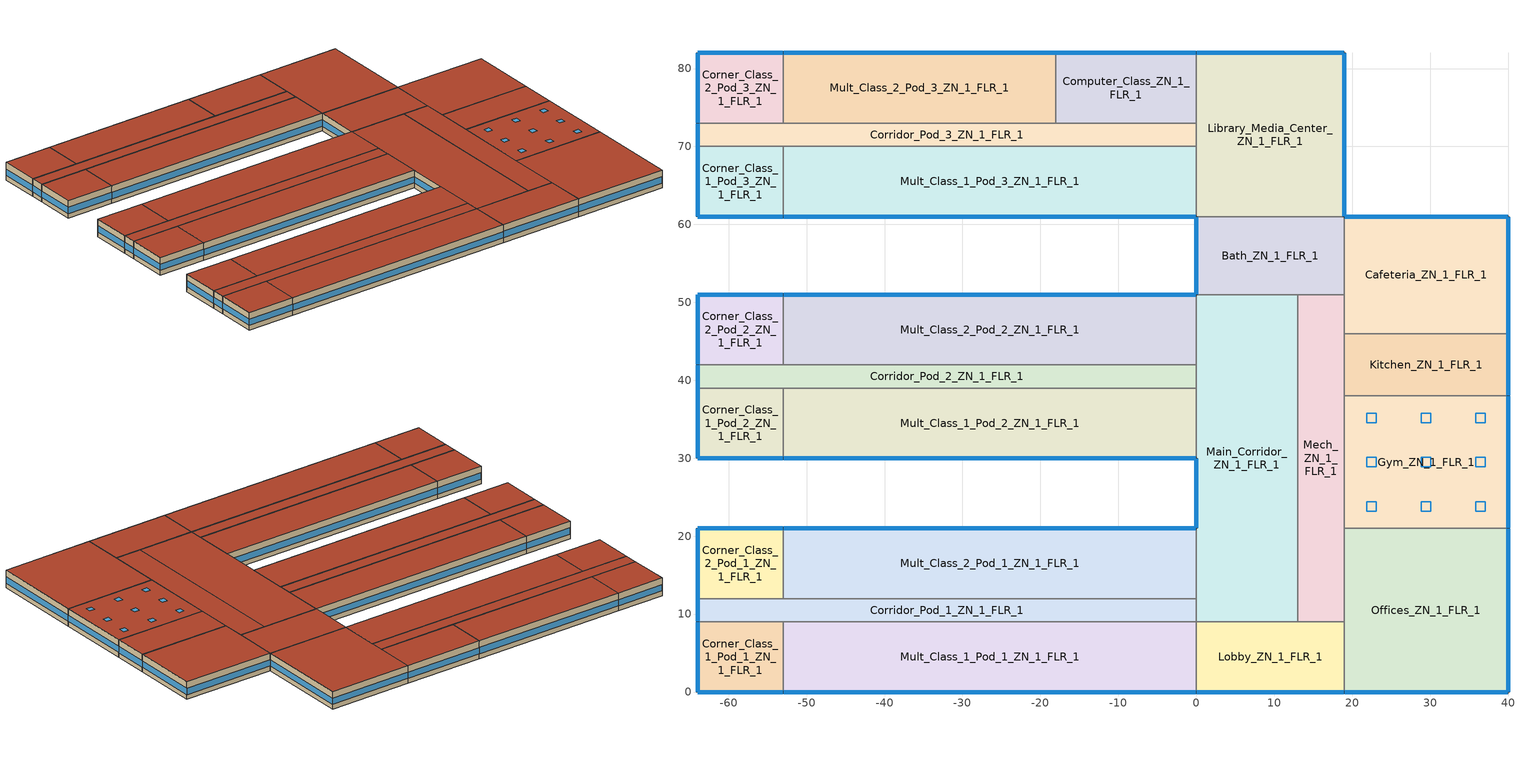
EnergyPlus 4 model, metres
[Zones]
Mult_Class_1_Pod_3_ZN_1_FLR_1
 floor ground (GROUND_FLOOR): 0,70 0,61 -53,61 -53,70 z0
 wall outside (EXT_WALL): -53,61 0,61 z0:4
 wall to Library_Media_Center_ZN_1_FLR_1 (ADJ_WALL): 0,61 0,70 z0:4
 wall to Corridor_Pod_3_ZN_1_FLR_1 (ADJ_WALL): 0,70 -53,70 z0:4
 wall to Corner_Class_1_Pod_3_ZN_1_FLR_1 (ADJ_WALL): -53,70 -53,61 z0:4
 window (EXT_WINDOW1): -52.95,61 -0.05,61 z1.1:2.5
 roof outside (EXT_ROOF): -53,70 -53,61 0,61 0,70 z4
Mult_Class_1_Pod_2_ZN_1_FLR_1
 floor ground (GROUND_FLOOR): 0,39 0,30 -53,30 -53,39 z0
 wall outside (EXT_WALL): -53,30 0,30 z0:4
 wall to Main_Corridor_ZN_1_FLR_1 (ADJ_WALL): 0,30 0,39 z0:4
 wall to Corridor_Pod_2_ZN_1_FLR_1 (ADJ_WALL): 0,39 -53,39 z0:4
 wall to Corner_Class_1_Pod_2_ZN_1_FLR_1 (ADJ_WALL): -53,39 -53,30 z0:4
 window (EXT_WINDOW1): -52.95,30 -0.05,30 z1.1:2.5
 roof outside (EXT_ROOF): -53,39 -53,30 0,30 0,39 z4
Mult_Class_2_Pod_3_ZN_1_FLR_1
 floor ground (GROUND_FLOOR): -18,82 -18,73 -53,73 -53,82 z0
 wall outside (EXT_WALL): -18,82 -53,82 z0:4
 wall to Corridor_Pod_3_ZN_1_FLR_1 (ADJ_WALL): -53,73 -18,73 z0:4
 wall to Computer_Class_ZN_1_FLR_1 (ADJ_WALL): -18,73 -18,82 z0:4
 wall to Corner_Class_2_Pod_3_ZN_1_FLR_1 (ADJ_WALL): -53,82 -53,73 z0:4
 window (EXT_WINDOW1): -18.05,82 -52.95,82 z1.1:2.5
 roof outside (EXT_ROOF): -53,82 -53,73 -18,73 -18,82 z4
Mult_Class_2_Pod_2_ZN_1_FLR_1
 floor ground (GROUND_FLOOR): 0,51 0,42 -53,42 -53,51 z0
 wall outside (EXT_WALL): 0,51 -53,51 z0:4
 wall to Corridor_Pod_2_ZN_1_FLR_1 (ADJ_WALL): -53,42 0,42 z0:4
 wall to Main_Corridor_ZN_1_FLR_1 (ADJ_WALL): 0,42 0,51 z0:4
 wall to Corner_Class_2_Pod_2_ZN_1_FLR_1 (ADJ_WALL): -53,51 -53,42 z0:4
 window (EXT_WINDOW1): -0.05,51 -52.95,51 z1.1:2.5
 roof outside (EXT_ROOF): -53,51 -53,42 0,42 0,51 z4
Gym_ZN_1_FLR_1
 floor ground (GROUND_FLOOR): 40,38 40,21 19,21 19,38 z0
 wall outside (EXT_WALL): 40,21 40,38 z0:4
 wall to Offices_ZN_1_FLR_1 (ADJ_WALL): 19,21 40,21 z0:4
 wall to Kitchen_ZN_1_FLR_1 (ADJ_WALL): 40,38 19,38 z0:4
 wall to Mech_ZN_1_FLR_1 (ADJ_WALL): 19,38 19,21 z0:4
 window (EXT_WINDOW1): 40,21.05 40,37.95 z1.1:2.51
 roof outside (EXT_ROOF): 19,38 19,21 40,21 40,38 z4
 skylight (EXT_WINDOW1): 35.89,35.78 35.89,34.56 37.11,34.56 37.11,35.78 z4; 35.89,30.11 35.89,28.89 37.11,28.89 37.11,30.11 z4; 35.89,24.44 35.89,23.22 37.11,23.22 37.11,24.44 z4; 28.89,35.78 28.89,34.56 30.11,34.56 30.11,35.78 z4; 28.89,30.11 28.89,28.89 30.11,28.89 30.11,30.11 z4; 28.89,24.44 28.89,23.22 30.11,23.22 30.11,24.44 z4; 21.89,35.78 21.89,34.56 23.11,34.56 23.11,35.78 z4; 21.89,30.11 21.89,28.89 23.11,28.89 23.11,30.11 z4; 21.89,24.44 21.89,23.22 23.11,23.22 23.11,24.44 z4
Offices_ZN_1_FLR_1
 floor ground (GROUND_FLOOR): 40,21 40,0 19,0 19,21 z0
 wall outside (EXT_WALL): 19,0 40,0 40,21 z0:4
 wall to Gym_ZN_1_FLR_1 (ADJ_WALL): 40,21 19,21 z0:4
 wall to Mech_ZN_1_FLR_1 (ADJ_WALL): 19,21 19,9 z0:4
 wall to Lobby_ZN_1_FLR_1 (ADJ_WALL): 19,9 19,0 z0:4
 window (EXT_WINDOW1): 40,0.05 40,20.95 / 19.05,0 39.95,0 z1.1:2.51
 roof outside (EXT_ROOF): 19,21 19,0 40,0 40,21 z4
Mult_Class_2_Pod_1_ZN_1_FLR_1
 floor ground (GROUND_FLOOR): 0,21 0,12 -53,12 -53,21 z0
 wall outside (EXT_WALL): 0,21 -53,21 z0:4
 wall to Corridor_Pod_1_ZN_1_FLR_1 (ADJ_WALL): -53,12 0,12 z0:4
 wall to Main_Corridor_ZN_1_FLR_1 (ADJ_WALL): 0,12 0,21 z0:4
 wall to Corner_Class_2_Pod_1_ZN_1_FLR_1 (ADJ_WALL): -53,21 -53,12 z0:4
 window (EXT_WINDOW1): -0.05,21 -52.95,21 z1.1:2.5
 roof outside (EXT_ROOF): -53,21 -53,12 0,12 0,21 z4
Mech_ZN_1_FLR_1
 floor ground (GROUND_FLOOR): 19,51 19,9 13,9 13,51 z0
 wall to Lobby_ZN_1_FLR_1 (ADJ_WALL): 13,9 19,9 z0:4
 wall to Offices_ZN_1_FLR_1 (ADJ_WALL): 19,9 19,21 z0:4
 wall to Kitchen_ZN_1_FLR_1 (ADJ_WALL): 19,38 19,46 z0:4
 wall to Cafeteria_ZN_1_FLR_1 (ADJ_WALL): 19,46 19,51 z0:4
 wall to Bath_ZN_1_FLR_1 (ADJ_WALL): 19,51 13,51 z0:4
 wall to Main_Corridor_ZN_1_FLR_1 (ADJ_WALL): 13,51 13,9 z0:4
 wall to Gym_ZN_1_FLR_1 (ADJ_WALL): 19,21 19,38 z0:4
 roof outside (EXT_ROOF): 13,51 13,9 19,9 19,51 z4
Mult_Class_1_Pod_1_ZN_1_FLR_1
 floor ground (GROUND_FLOOR): 0,9 0,0 -53,0 -53,9 z0
 wall outside (EXT_WALL): -53,0 0,0 z0:4
 wall to Lobby_ZN_1_FLR_1 (ADJ_WALL): 0,0 0,9 z0:4
 wall to Corridor_Pod_1_ZN_1_FLR_1 (ADJ_WALL): 0,9 -53,9 z0:4
 wall to Corner_Class_1_Pod_1_ZN_1_FLR_1 (ADJ_WALL): -53,9 -53,0 z0:4
 window (EXT_WINDOW1): -52.95,0 -0.05,0 z1.1:2.5
 roof outside (EXT_ROOF): -53,9 -53,0 0,0 0,9 z4
Lobby_ZN_1_FLR_1
 floor ground (GROUND_FLOOR): 19,9 19,0 0,0 0,9 z0
 wall outside (EXT_WALL): 0,0 19,0 z0:4
 wall to Offices_ZN_1_FLR_1 (ADJ_WALL): 19,0 19,9 z0:4
 wall to Mech_ZN_1_FLR_1 (ADJ_WALL): 19,9 13,9 z0:4
 wall to Main_Corridor_ZN_1_FLR_1 (ADJ_WALL): 13,9 0,9 z0:4
 wall to Mult_Class_1_Pod_1_ZN_1_FLR_1 (ADJ_WALL): 0,9 0,0 z0:4
 window (EXT_WINDOW1): 0.05,0 18.95,0 z1.1:2.51
 roof outside (EXT_ROOF): 0,9 0,0 19,0 19,9 z4
Main_Corridor_ZN_1_FLR_1
 floor ground (GROUND_FLOOR): 13,51 13,9 0,9 0,51 z0
 wall outside (EXT_WALL): 0,30 0,21 z0:4
 wall to Lobby_ZN_1_FLR_1 (ADJ_WALL): 0,9 13,9 z0:4
 wall to Mech_ZN_1_FLR_1 (ADJ_WALL): 13,9 13,51 z0:4
 wall to Bath_ZN_1_FLR_1 (ADJ_WALL): 13,51 0,51 z0:4
 wall to Mult_Class_2_Pod_2_ZN_1_FLR_1 (ADJ_WALL): 0,51 0,42 z0:4
 wall to Corridor_Pod_2_ZN_1_FLR_1 (ADJ_WALL): 0,42 0,39 z0:4
 wall to Mult_Class_1_Pod_2_ZN_1_FLR_1 (ADJ_WALL): 0,39 0,30 z0:4
 wall to Mult_Class_2_Pod_1_ZN_1_FLR_1 (ADJ_WALL): 0,21 0,12 z0:4
 wall to Corridor_Pod_1_ZN_1_FLR_1 (ADJ_WALL): 0,12 0,9 z0:4
 window (EXT_WINDOW1): 0,29.95 0,21.05 z1.1:2.52
 roof outside (EXT_ROOF): 0,51 0,9 13,9 13,51 z4
Library_Media_Center_ZN_1_FLR_1
 floor ground (GROUND_FLOOR): 19,82 19,61 0,61 0,82 z0
 wall outside (EXT_WALL): 19,61 19,82 0,82 z0:4
 wall to Bath_ZN_1_FLR_1 (ADJ_WALL): 0,61 19,61 z0:4
 wall to Computer_Class_ZN_1_FLR_1 (ADJ_WALL): 0,82 0,73 z0:4
 wall to Corridor_Pod_3_ZN_1_FLR_1 (ADJ_WALL): 0,73 0,70 z0:4
 wall to Mult_Class_1_Pod_3_ZN_1_FLR_1 (ADJ_WALL): 0,70 0,61 z0:4
 window (EXT_WINDOW1): 18.95,82 0.05,82 / 19,61.05 19,81.95 z1.1:2.51
 roof outside (EXT_ROOF): 0,82 0,61 19,61 19,82 z4
Kitchen_ZN_1_FLR_1
 floor ground (GROUND_FLOOR): 40,46 40,38 19,38 19,46 z0
 wall outside (EXT_WALL): 40,38 40,46 z0:4
 wall to Gym_ZN_1_FLR_1 (ADJ_WALL): 19,38 40,38 z0:4
 wall to Cafeteria_ZN_1_FLR_1 (ADJ_WALL): 40,46 19,46 z0:4
 wall to Mech_ZN_1_FLR_1 (ADJ_WALL): 19,46 19,38 z0:4
 window (EXT_WINDOW1): 40,38.05 40,45.95 z1.1:2.52
 roof outside (EXT_ROOF): 19,46 19,38 40,38 40,46 z4
Bath_ZN_1_FLR_1
 floor ground (GROUND_FLOOR): 19,61 19,51 0,51 0,61 z0
 wall outside (EXT_WALL): 0,61 0,51 z0:4
 wall to Main_Corridor_ZN_1_FLR_1 (ADJ_WALL): 0,51 13,51 z0:4
 wall to Mech_ZN_1_FLR_1 (ADJ_WALL): 13,51 19,51 z0:4
 wall to Cafeteria_ZN_1_FLR_1 (ADJ_WALL): 19,51 19,61 z0:4
 wall to Library_Media_Center_ZN_1_FLR_1 (ADJ_WALL): 19,61 0,61 z0:4
 window (EXT_WINDOW1): 0,60.95 0,51.05 z1.1:2.51
 roof outside (EXT_ROOF): 0,61 0,51 19,51 19,61 z4
Corridor_Pod_3_ZN_1_FLR_1
 floor ground (GROUND_FLOOR): 0,73 0,70 -64,70 -64,73 z0
 wall outside (EXT_WALL): -64,73 -64,70 z0:4
 wall to Corner_Class_1_Pod_3_ZN_1_FLR_1 (ADJ_WALL): -64,70 -53,70 z0:4
 wall to Mult_Class_1_Pod_3_ZN_1_FLR_1 (ADJ_WALL): -53,70 0,70 z0:4
 wall to Library_Media_Center_ZN_1_FLR_1 (ADJ_WALL): 0,70 0,73 z0:4
 wall to Computer_Class_ZN_1_FLR_1 (ADJ_WALL): 0,73 -18,73 z0:4
 wall to Mult_Class_2_Pod_3_ZN_1_FLR_1 (ADJ_WALL): -18,73 -53,73 z0:4
 wall to Corner_Class_2_Pod_3_ZN_1_FLR_1 (ADJ_WALL): -53,73 -64,73 z0:4
 window (EXT_WINDOW1): -64,72.95 -64,70.05 z1.1:2.55
 roof outside (EXT_ROOF): -64,73 -64,70 0,70 0,73 z4
Corridor_Pod_2_ZN_1_FLR_1
 floor ground (GROUND_FLOOR): 0,42 0,39 -64,39 -64,42 z0
 wall outside (EXT_WALL): -64,42 -64,39 z0:4
 wall to Corner_Class_1_Pod_2_ZN_1_FLR_1 (ADJ_WALL): -64,39 -53,39 z0:4
 wall to Mult_Class_1_Pod_2_ZN_1_FLR_1 (ADJ_WALL): -53,39 0,39 z0:4
 wall to Main_Corridor_ZN_1_FLR_1 (ADJ_WALL): 0,39 0,42 z0:4
 wall to Mult_Class_2_Pod_2_ZN_1_FLR_1 (ADJ_WALL): 0,42 -53,42 z0:4
 wall to Corner_Class_2_Pod_2_ZN_1_FLR_1 (ADJ_WALL): -53,42 -64,42 z0:4
 window (EXT_WINDOW1): -64,41.95 -64,39.05 z1.1:2.55
 roof outside (EXT_ROOF): -64,42 -64,39 0,39 0,42 z4
Corridor_Pod_1_ZN_1_FLR_1
 floor ground (GROUND_FLOOR): 0,12 0,9 -64,9 -64,12 z0
 wall outside (EXT_WALL): -64,12 -64,9 z0:4
 wall to Corner_Class_1_Pod_1_ZN_1_FLR_1 (ADJ_WALL): -64,9 -53,9 z0:4
 wall to Mult_Class_1_Pod_1_ZN_1_FLR_1 (ADJ_WALL): -53,9 0,9 z0:4
 wall to Main_Corridor_ZN_1_FLR_1 (ADJ_WALL): 0,9 0,12 z0:4
 wall to Mult_Class_2_Pod_1_ZN_1_FLR_1 (ADJ_WALL): 0,12 -53,12 z0:4
 wall to Corner_Class_2_Pod_1_ZN_1_FLR_1 (ADJ_WALL): -53,12 -64,12 z0:4
 window (EXT_WINDOW1): -64,11.95 -64,9.05 z1.1:2.55
 roof outside (EXT_ROOF): -64,12 -64,9 0,9 0,12 z4
Corner_Class_2_Pod_3_ZN_1_FLR_1
 floor ground (GROUND_FLOOR): -53,82 -53,73 -64,73 -64,82 z0
 wall outside (EXT_WALL): -53,82 -64,82 -64,73 z0:4
 wall to Corridor_Pod_3_ZN_1_FLR_1 (ADJ_WALL): -64,73 -53,73 z0:4
 wall to Mult_Class_2_Pod_3_ZN_1_FLR_1 (ADJ_WALL): -53,73 -53,82 z0:4
 window (EXT_WINDOW1): -64,81.95 -64,73.05 z1.1:2.52; -53.05,82 -63.95,82 z1.1:2.51
 roof outside (EXT_ROOF): -64,82 -64,73 -53,73 -53,82 z4
Corner_Class_2_Pod_2_ZN_1_FLR_1
 floor ground (GROUND_FLOOR): -53,51 -53,42 -64,42 -64,51 z0
 wall outside (EXT_WALL): -53,51 -64,51 -64,42 z0:4
 wall to Corridor_Pod_2_ZN_1_FLR_1 (ADJ_WALL): -64,42 -53,42 z0:4
 wall to Mult_Class_2_Pod_2_ZN_1_FLR_1 (ADJ_WALL): -53,42 -53,51 z0:4
 window (EXT_WINDOW1): -64,50.95 -64,42.05 z1.1:2.52; -53.05,51 -63.95,51 z1.1:2.51
 roof outside (EXT_ROOF): -64,51 -64,42 -53,42 -53,51 z4
Corner_Class_2_Pod_1_ZN_1_FLR_1
 floor ground (GROUND_FLOOR): -53,21 -53,12 -64,12 -64,21 z0
 wall outside (EXT_WALL): -53,21 -64,21 -64,12 z0:4
 wall to Corridor_Pod_1_ZN_1_FLR_1 (ADJ_WALL): -64,12 -53,12 z0:4
 wall to Mult_Class_2_Pod_1_ZN_1_FLR_1 (ADJ_WALL): -53,12 -53,21 z0:4
 window (EXT_WINDOW1): -64,20.95 -64,12.05 z1.1:2.52; -53.05,21 -63.95,21 z1.1:2.51
 roof outside (EXT_ROOF): -64,21 -64,12 -53,12 -53,21 z4
Corner_Class_1_Pod_3_ZN_1_FLR_1
 floor ground (GROUND_FLOOR): -53,70 -53,61 -64,61 -64,70 z0
 wall outside (EXT_WALL): -64,70 -64,61 -53,61 z0:4
 wall to Mult_Class_1_Pod_3_ZN_1_FLR_1 (ADJ_WALL): -53,61 -53,70 z0:4
 wall to Corridor_Pod_3_ZN_1_FLR_1 (ADJ_WALL): -53,70 -64,70 z0:4
 window (EXT_WINDOW1): -63.95,61 -53.05,61 z1.1:2.51; -64,69.95 -64,61.05 z1.1:2.52
 roof outside (EXT_ROOF): -64,70 -64,61 -53,61 -53,70 z4
Corner_Class_1_Pod_2_ZN_1_FLR_1
 floor ground (GROUND_FLOOR): -53,39 -53,30 -64,30 -64,39 z0
 wall outside (EXT_WALL): -64,39 -64,30 -53,30 z0:4
 wall to Mult_Class_1_Pod_2_ZN_1_FLR_1 (ADJ_WALL): -53,30 -53,39 z0:4
 wall to Corridor_Pod_2_ZN_1_FLR_1 (ADJ_WALL): -53,39 -64,39 z0:4
 window (EXT_WINDOW1): -63.95,30 -53.05,30 z1.1:2.51; -64,38.95 -64,30.05 z1.1:2.52
 roof outside (EXT_ROOF): -64,39 -64,30 -53,30 -53,39 z4
Corner_Class_1_Pod_1_ZN_1_FLR_1
 floor ground (GROUND_FLOOR): -53,9 -53,0 -64,0 -64,9 z0
 wall outside (EXT_WALL): -64,9 -64,0 -53,0 z0:4
 wall to Mult_Class_1_Pod_1_ZN_1_FLR_1 (ADJ_WALL): -53,0 -53,9 z0:4
 wall to Corridor_Pod_1_ZN_1_FLR_1 (ADJ_WALL): -53,9 -64,9 z0:4
 window (EXT_WINDOW1): -63.95,0 -53.05,0 z1.1:2.51; -64,8.95 -64,0.05 z1.1:2.52
 roof outside (EXT_ROOF): -64,9 -64,0 -53,0 -53,9 z4
Computer_Class_ZN_1_FLR_1
 floor ground (GROUND_FLOOR): 0,82 0,73 -18,73 -18,82 z0
 wall outside (EXT_WALL): 0,82 -18,82 z0:4
 wall to Corridor_Pod_3_ZN_1_FLR_1 (ADJ_WALL): -18,73 0,73 z0:4
 wall to Library_Media_Center_ZN_1_FLR_1 (ADJ_WALL): 0,73 0,82 z0:4
 wall to Mult_Class_2_Pod_3_ZN_1_FLR_1 (ADJ_WALL): -18,82 -18,73 z0:4
 window (EXT_WINDOW1): -0.05,82 -17.95,82 z1.1:2.51
 roof outside (EXT_ROOF): -18,82 -18,73 0,73 0,82 z4
Cafeteria_ZN_1_FLR_1
 floor ground (GROUND_FLOOR): 40,61 40,46 19,46 19,61 z0
 wall outside (EXT_WALL): 40,46 40,61 19,61 z0:4
 wall to Kitchen_ZN_1_FLR_1 (ADJ_WALL): 19,46 40,46 z0:4
 wall to Bath_ZN_1_FLR_1 (ADJ_WALL): 19,61 19,51 z0:4
 wall to Mech_ZN_1_FLR_1 (ADJ_WALL): 19,51 19,46 z0:4
 window (EXT_WINDOW1): 39.95,61 19.05,61 / 40,46.05 40,60.95 z1.1:2.51
 roof outside (EXT_ROOF): 19,61 19,46 40,46 40,61 z4
[Building]
TRNSYS17: North Axis {deg}=0; Terrain=City; Loads Convergence Tolerance Value=0; Temperature Convergence Tolerance Value {deltaC}=0; Solar Distribution=FullInteriorAndExterior; Maximum Number of Warmup Days=0
[Site:Location]
LocationName=not used; Latitude {deg}=0; Longitude {deg}=0; TimeZone {hr}=0; Elevation {m}=0
[Construction]
GROUND_FLOOR; EXT_WALL; EXT_ROOF; ADJ_WALL; EXT_WINDOW1: 
[SurfaceProperty:OtherSideCoefficients]
BOUNDARY=IDENTICAL; BOUNDARY=INPUT 1*TBOUNDARY; BOUNDARY=INPUT 1*TGROUND; BOUNDARY=20; BOUNDARY=15
[Zone] Type=1; Multiplier=1; Part of Total Floor Area=Yes
Mult_Class_1_Pod_3_ZN_1_FLR_1; Mult_Class_1_Pod_2_ZN_1_FLR_1; Mult_Class_2_Pod_3_ZN_1_FLR_1; Mult_Class_2_Pod_2_ZN_1_FLR_1; Gym_ZN_1_FLR_1; Offices_ZN_1_FLR_1; Mult_Class_2_Pod_1_ZN_1_FLR_1; Mech_ZN_1_FLR_1; Mult_Class_1_Pod_1_ZN_1_FLR_1; Lobby_ZN_1_FLR_1; Main_Corridor_ZN_1_FLR_1; Library_Media_Center_ZN_1_FLR_1; Kitchen_ZN_1_FLR_1; Bath_ZN_1_FLR_1; Corridor_Pod_3_ZN_1_FLR_1; Corridor_Pod_2_ZN_1_FLR_1; Corridor_Pod_1_ZN_1_FLR_1; Corner_Class_2_Pod_3_ZN_1_FLR_1; Corner_Class_2_Pod_2_ZN_1_FLR_1; Corner_Class_2_Pod_1_ZN_1_FLR_1; Corner_Class_1_Pod_3_ZN_1_FLR_1; Corner_Class_1_Pod_2_ZN_1_FLR_1; Corner_Class_1_Pod_1_ZN_1_FLR_1; Computer_Class_ZN_1_FLR_1; Cafeteria_ZN_1_FLR_1
